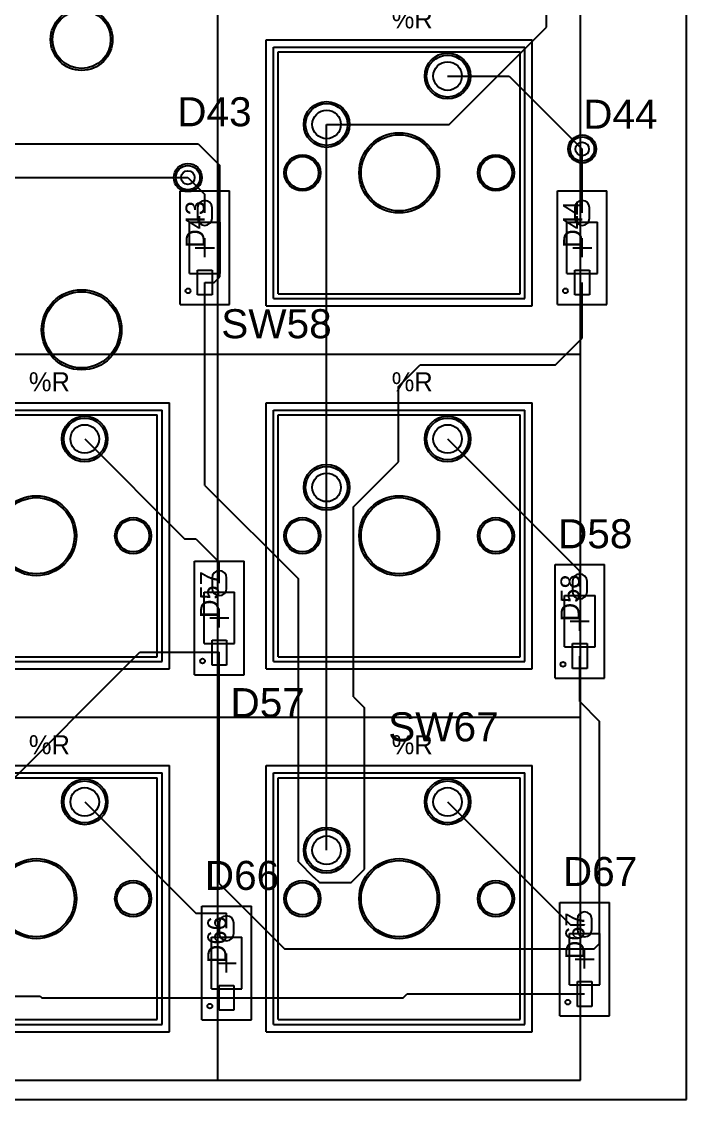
# Model space of a CAD drawing. Header units: millimetres. Extents: x 0 to 306, y 0 to 140.
# Drawn here: x 271.5 to 306.4, y 0 to 56.6 of the extents above; entities that cross this region are included whole.
import ezdxf

# ---------------------------------------------------------------- set-up
doc = ezdxf.new("R2010")
doc.units = ezdxf.units.MM
for name, color, linetype in [('BottomLayer', 5, 'Continuous'), ('BottomSolder', 6, 'Continuous'), ('Mechanical1', 6, 'Continuous'), ('Mechanical16', 56, 'Continuous'), ('Mechanical2', 216, 'Continuous'), ('Mechanical3', 76, 'Continuous'), ('Mechanical4', 56, 'Continuous'), ('Mechanical5', 56, 'Continuous'), ('Mechanical6', 56, 'Continuous'), ('MultiLayer', 9, 'Continuous'), ('PadHoleLayer', 156, 'Continuous'), ('TopLayer', 1, 'Continuous'), ('TopOverlay', 2, 'Continuous'), ('TopPaste', 8, 'Continuous'), ('TopSolder', 216, 'Continuous'), ('ViaHoleLayer', 16, 'Continuous')]:
    doc.layers.add(name, color=color, linetype=linetype)
doc.styles.add('Arial', font='arial.ttf', dxfattribs={"height": 0.2})

# ---------------------------------------------------------------- blocks, each defined once
blk = doc.blocks.new('SW_C______MX_1_00__PCB_4')
at = {"layer": 'BottomLayer'}
for centre, radius in [((0, 0), 1.1), ((-6.35, -2.54), 1.1), ((-2.54, -5.08), 2), ((-7.62, -5.08), 0.85), ((2.54, -5.08), 0.85)]:
    blk.add_circle(centre, radius, dxfattribs=at)
at = {"layer": 'BottomSolder'}
for centre, radius in [((0, 0), 1.202), ((-6.35, -2.54), 1.202), ((-2.54, -5.08), 2.102), ((-7.62, -5.08), 0.952), ((2.54, -5.08), 0.952)]:
    blk.add_circle(centre, radius, dxfattribs=at)
at = {"layer": 'Mechanical2'}
for p, q in [((-12.065, -14.605), (-12.065, 4.445)), ((-12.065, 4.445), (6.985, 4.445)), ((6.985, -14.605), (6.985, 4.445)), ((-12.065, -14.605), (6.985, -14.605))]:
    blk.add_line(p, q, dxfattribs=at)
at = {"layer": 'Mechanical4'}
for p, q in [((-9.14, 1.52), (4.06, 1.52)), ((-9.14, -11.68), (-9.14, 1.52)), ((4.06, -11.68), (4.06, 1.52)), ((-9.14, -11.68), (4.06, -11.68))]:
    blk.add_line(p, q, dxfattribs=at)
at = {"layer": 'Mechanical6'}
for p, q in [((-8.89, -11.43), (-8.89, 1.27)), ((-8.89, 1.27), (3.81, 1.27)), ((3.81, -11.43), (3.81, 1.27)), ((-8.89, -11.43), (3.81, -11.43))]:
    blk.add_line(p, q, dxfattribs=at)
at = {"layer": 'MultiLayer'}
for centre, radius in [((0, 0), 1.1), ((-6.35, -2.54), 1.1), ((-2.54, -5.08), 2), ((-7.62, -5.08), 0.85), ((2.54, -5.08), 0.85)]:
    blk.add_circle(centre, radius, dxfattribs=at)
at = {"layer": 'PadHoleLayer'}
for centre, radius in [((0, 0), 0.75), ((-6.35, -2.54), 0.75), ((-2.54, -5.08), 2), ((-7.62, -5.08), 0.85), ((2.54, -5.08), 0.85)]:
    blk.add_circle(centre, radius, dxfattribs=at)
at = {"layer": 'TopLayer'}
for centre, radius in [((0, 0), 1.1), ((-6.35, -2.54), 1.1), ((-2.54, -5.08), 2), ((-7.62, -5.08), 0.85), ((2.54, -5.08), 0.85)]:
    blk.add_circle(centre, radius, dxfattribs=at)
at = {"layer": 'TopOverlay'}
for p, q in [((-9.525, -12.065), (-9.525, 1.905)), ((-9.525, 1.905), (4.445, 1.905)), ((4.445, -12.065), (4.445, 1.905)), ((-9.525, -12.065), (4.445, -12.065))]:
    blk.add_line(p, q, dxfattribs=at)
at = {"layer": 'TopSolder'}
for centre, radius in [((0, 0), 1.202), ((-6.35, -2.54), 1.202), ((-2.54, -5.08), 2.102), ((-7.62, -5.08), 0.952), ((2.54, -5.08), 0.952)]:
    blk.add_circle(centre, radius, dxfattribs=at)
at = {"layer": 'Mechanical6'}
blk.add_text('%R', height=1, dxfattribs=at).set_placement((-2.933, 2.501))
blk = doc.blocks.new('SW_C______MX_1_00__PCB_5')
at = {"layer": 'BottomLayer'}
for centre, radius in [((0, 0), 1.1), ((-6.35, -2.54), 1.1), ((-2.54, -5.08), 2), ((-7.62, -5.08), 0.85), ((2.54, -5.08), 0.85)]:
    blk.add_circle(centre, radius, dxfattribs=at)
at = {"layer": 'BottomSolder'}
for centre, radius in [((0, 0), 1.202), ((-6.35, -2.54), 1.202), ((-2.54, -5.08), 2.102), ((-7.62, -5.08), 0.952), ((2.54, -5.08), 0.952)]:
    blk.add_circle(centre, radius, dxfattribs=at)
at = {"layer": 'Mechanical2'}
for p, q in [((-12.065, 4.445), (6.985, 4.445)), ((-12.065, -14.605), (-12.065, 4.445)), ((6.985, -14.605), (6.985, 4.445)), ((-12.065, -14.605), (6.985, -14.605))]:
    blk.add_line(p, q, dxfattribs=at)
at = {"layer": 'Mechanical4'}
for p, q in [((-9.14, -11.68), (-9.14, 1.52)), ((-9.14, 1.52), (4.06, 1.52)), ((4.06, -11.68), (4.06, 1.52)), ((-9.14, -11.68), (4.06, -11.68))]:
    blk.add_line(p, q, dxfattribs=at)
at = {"layer": 'Mechanical6'}
for p, q in [((-8.89, 1.27), (3.81, 1.27)), ((-8.89, -11.43), (-8.89, 1.27)), ((3.81, -11.43), (3.81, 1.27)), ((-8.89, -11.43), (3.81, -11.43))]:
    blk.add_line(p, q, dxfattribs=at)
at = {"layer": 'MultiLayer'}
for centre, radius in [((0, 0), 1.1), ((-6.35, -2.54), 1.1), ((-2.54, -5.08), 2), ((-7.62, -5.08), 0.85), ((2.54, -5.08), 0.85)]:
    blk.add_circle(centre, radius, dxfattribs=at)
at = {"layer": 'PadHoleLayer'}
for centre, radius in [((0, 0), 0.75), ((-6.35, -2.54), 0.75), ((-2.54, -5.08), 2), ((-7.62, -5.08), 0.85), ((2.54, -5.08), 0.85)]:
    blk.add_circle(centre, radius, dxfattribs=at)
at = {"layer": 'TopLayer'}
for centre, radius in [((0, 0), 1.1), ((-6.35, -2.54), 1.1), ((-2.54, -5.08), 2), ((-7.62, -5.08), 0.85), ((2.54, -5.08), 0.85)]:
    blk.add_circle(centre, radius, dxfattribs=at)
at = {"layer": 'TopOverlay'}
for p, q in [((-9.525, 1.905), (4.445, 1.905)), ((-9.525, -12.065), (-9.525, 1.905)), ((4.445, -12.065), (4.445, 1.905)), ((-9.525, -12.065), (4.445, -12.065))]:
    blk.add_line(p, q, dxfattribs=at)
at = {"layer": 'TopSolder'}
for centre, radius in [((0, 0), 1.202), ((-6.35, -2.54), 1.202), ((-2.54, -5.08), 2.102), ((-7.62, -5.08), 0.952), ((2.54, -5.08), 0.952)]:
    blk.add_circle(centre, radius, dxfattribs=at)
at = {"layer": 'Mechanical6'}
blk.add_text('%R', height=1, dxfattribs=at).set_placement((-2.933, 2.501))
blk = doc.blocks.new('SW_C______MX_1_00__PCB_13')
at = {"layer": 'BottomLayer'}
for centre, radius in [((0, 0), 1.1), ((-6.35, -2.54), 1.1), ((-2.54, -5.08), 2), ((-7.62, -5.08), 0.85), ((2.54, -5.08), 0.85)]:
    blk.add_circle(centre, radius, dxfattribs=at)
at = {"layer": 'BottomSolder'}
for centre, radius in [((0, 0), 1.202), ((-6.35, -2.54), 1.202), ((-2.54, -5.08), 2.102), ((-7.62, -5.08), 0.952), ((2.54, -5.08), 0.952)]:
    blk.add_circle(centre, radius, dxfattribs=at)
at = {"layer": 'Mechanical2'}
for p, q in [((-12.065, 4.445), (6.985, 4.445)), ((-12.065, -14.605), (-12.065, 4.445)), ((6.985, -14.605), (6.985, 4.445)), ((-12.065, -14.605), (6.985, -14.605))]:
    blk.add_line(p, q, dxfattribs=at)
at = {"layer": 'Mechanical4'}
for p, q in [((-9.14, -11.68), (-9.14, 1.52)), ((-9.14, 1.52), (4.06, 1.52)), ((4.06, -11.68), (4.06, 1.52)), ((-9.14, -11.68), (4.06, -11.68))]:
    blk.add_line(p, q, dxfattribs=at)
at = {"layer": 'Mechanical6'}
for p, q in [((-8.89, 1.27), (3.81, 1.27)), ((-8.89, -11.43), (-8.89, 1.27)), ((3.81, -11.43), (3.81, 1.27)), ((-8.89, -11.43), (3.81, -11.43))]:
    blk.add_line(p, q, dxfattribs=at)
at = {"layer": 'MultiLayer'}
for centre, radius in [((0, 0), 1.1), ((-6.35, -2.54), 1.1), ((-2.54, -5.08), 2), ((-7.62, -5.08), 0.85), ((2.54, -5.08), 0.85)]:
    blk.add_circle(centre, radius, dxfattribs=at)
at = {"layer": 'PadHoleLayer'}
for centre, radius in [((0, 0), 0.75), ((-6.35, -2.54), 0.75), ((-2.54, -5.08), 2), ((-7.62, -5.08), 0.85), ((2.54, -5.08), 0.85)]:
    blk.add_circle(centre, radius, dxfattribs=at)
at = {"layer": 'TopLayer'}
for centre, radius in [((0, 0), 1.1), ((-6.35, -2.54), 1.1), ((-2.54, -5.08), 2), ((-7.62, -5.08), 0.85), ((2.54, -5.08), 0.85)]:
    blk.add_circle(centre, radius, dxfattribs=at)
at = {"layer": 'TopOverlay'}
for p, q in [((-9.525, 1.905), (4.445, 1.905)), ((-9.525, -12.065), (-9.525, 1.905)), ((4.445, -12.065), (4.445, 1.905)), ((-9.525, -12.065), (4.445, -12.065))]:
    blk.add_line(p, q, dxfattribs=at)
at = {"layer": 'TopSolder'}
for centre, radius in [((0, 0), 1.202), ((-6.35, -2.54), 1.202), ((-2.54, -5.08), 2.102), ((-7.62, -5.08), 0.952), ((2.54, -5.08), 0.952)]:
    blk.add_circle(centre, radius, dxfattribs=at)
at = {"layer": 'Mechanical6'}
blk.add_text('%R', height=1, dxfattribs=at).set_placement((-2.933, 2.501))
blk = doc.blocks.new('SW_C______MX_1_00__PCB_14')
at = {"layer": 'BottomLayer'}
for centre, radius in [((0, 0), 1.1), ((-6.35, -2.54), 1.1), ((-2.54, -5.08), 2), ((-7.62, -5.08), 0.85), ((2.54, -5.08), 0.85)]:
    blk.add_circle(centre, radius, dxfattribs=at)
at = {"layer": 'BottomSolder'}
for centre, radius in [((0, 0), 1.202), ((-6.35, -2.54), 1.202), ((-2.54, -5.08), 2.102), ((-7.62, -5.08), 0.952), ((2.54, -5.08), 0.952)]:
    blk.add_circle(centre, radius, dxfattribs=at)
at = {"layer": 'Mechanical2'}
for p, q in [((-12.065, -14.605), (-12.065, 4.445)), ((-12.065, 4.445), (6.985, 4.445)), ((6.985, -14.605), (6.985, 4.445)), ((-12.065, -14.605), (6.985, -14.605))]:
    blk.add_line(p, q, dxfattribs=at)
at = {"layer": 'Mechanical4'}
for p, q in [((-9.14, 1.52), (4.06, 1.52)), ((-9.14, -11.68), (-9.14, 1.52)), ((4.06, -11.68), (4.06, 1.52)), ((-9.14, -11.68), (4.06, -11.68))]:
    blk.add_line(p, q, dxfattribs=at)
at = {"layer": 'Mechanical6'}
for p, q in [((-8.89, -11.43), (-8.89, 1.27)), ((-8.89, 1.27), (3.81, 1.27)), ((3.81, -11.43), (3.81, 1.27)), ((-8.89, -11.43), (3.81, -11.43))]:
    blk.add_line(p, q, dxfattribs=at)
at = {"layer": 'MultiLayer'}
for centre, radius in [((0, 0), 1.1), ((-6.35, -2.54), 1.1), ((-2.54, -5.08), 2), ((-7.62, -5.08), 0.85), ((2.54, -5.08), 0.85)]:
    blk.add_circle(centre, radius, dxfattribs=at)
at = {"layer": 'PadHoleLayer'}
for centre, radius in [((0, 0), 0.75), ((-6.35, -2.54), 0.75), ((-2.54, -5.08), 2), ((-7.62, -5.08), 0.85), ((2.54, -5.08), 0.85)]:
    blk.add_circle(centre, radius, dxfattribs=at)
at = {"layer": 'TopLayer'}
for centre, radius in [((0, 0), 1.1), ((-6.35, -2.54), 1.1), ((-2.54, -5.08), 2), ((-7.62, -5.08), 0.85), ((2.54, -5.08), 0.85)]:
    blk.add_circle(centre, radius, dxfattribs=at)
at = {"layer": 'TopOverlay'}
for p, q in [((-9.525, -12.065), (-9.525, 1.905)), ((-9.525, 1.905), (4.445, 1.905)), ((4.445, -12.065), (4.445, 1.905)), ((-9.525, -12.065), (4.445, -12.065))]:
    blk.add_line(p, q, dxfattribs=at)
at = {"layer": 'TopSolder'}
for centre, radius in [((0, 0), 1.202), ((-6.35, -2.54), 1.202), ((-2.54, -5.08), 2.102), ((-7.62, -5.08), 0.952), ((2.54, -5.08), 0.952)]:
    blk.add_circle(centre, radius, dxfattribs=at)
at = {"layer": 'Mechanical6'}
blk.add_text('%R', height=1, dxfattribs=at).set_placement((-2.933, 2.501))
blk = doc.blocks.new('SW_C______MX_1_00__PCB_27')
at = {"layer": 'BottomLayer'}
for centre, radius in [((0, 0), 1.1), ((-6.35, -2.54), 1.1), ((-2.54, -5.08), 2), ((-7.62, -5.08), 0.85), ((2.54, -5.08), 0.85)]:
    blk.add_circle(centre, radius, dxfattribs=at)
at = {"layer": 'BottomSolder'}
for centre, radius in [((0, 0), 1.202), ((-6.35, -2.54), 1.202), ((-2.54, -5.08), 2.102), ((-7.62, -5.08), 0.952), ((2.54, -5.08), 0.952)]:
    blk.add_circle(centre, radius, dxfattribs=at)
at = {"layer": 'Mechanical2'}
for p, q in [((-12.065, 4.445), (6.985, 4.445)), ((-12.065, -14.605), (-12.065, 4.445)), ((6.985, -14.605), (6.985, 4.445)), ((-12.065, -14.605), (6.985, -14.605))]:
    blk.add_line(p, q, dxfattribs=at)
at = {"layer": 'Mechanical4'}
for p, q in [((-9.14, -11.68), (-9.14, 1.52)), ((-9.14, 1.52), (4.06, 1.52)), ((4.06, -11.68), (4.06, 1.52)), ((-9.14, -11.68), (4.06, -11.68))]:
    blk.add_line(p, q, dxfattribs=at)
at = {"layer": 'Mechanical6'}
for p, q in [((-8.89, 1.27), (3.81, 1.27)), ((-8.89, -11.43), (-8.89, 1.27)), ((3.81, -11.43), (3.81, 1.27)), ((-8.89, -11.43), (3.81, -11.43))]:
    blk.add_line(p, q, dxfattribs=at)
at = {"layer": 'MultiLayer'}
for centre, radius in [((0, 0), 1.1), ((-6.35, -2.54), 1.1), ((-2.54, -5.08), 2), ((-7.62, -5.08), 0.85), ((2.54, -5.08), 0.85)]:
    blk.add_circle(centre, radius, dxfattribs=at)
at = {"layer": 'PadHoleLayer'}
for centre, radius in [((0, 0), 0.75), ((-6.35, -2.54), 0.75), ((-2.54, -5.08), 2), ((-7.62, -5.08), 0.85), ((2.54, -5.08), 0.85)]:
    blk.add_circle(centre, radius, dxfattribs=at)
at = {"layer": 'TopLayer'}
for centre, radius in [((0, 0), 1.1), ((-6.35, -2.54), 1.1), ((-2.54, -5.08), 2), ((-7.62, -5.08), 0.85), ((2.54, -5.08), 0.85)]:
    blk.add_circle(centre, radius, dxfattribs=at)
at = {"layer": 'TopOverlay'}
for p, q in [((-9.525, 1.905), (4.445, 1.905)), ((-9.525, -12.065), (-9.525, 1.905)), ((4.445, -12.065), (4.445, 1.905)), ((-9.525, -12.065), (4.445, -12.065))]:
    blk.add_line(p, q, dxfattribs=at)
at = {"layer": 'TopSolder'}
for centre, radius in [((0, 0), 1.202), ((-6.35, -2.54), 1.202), ((-2.54, -5.08), 2.102), ((-7.62, -5.08), 0.952), ((2.54, -5.08), 0.952)]:
    blk.add_circle(centre, radius, dxfattribs=at)
at = {"layer": 'Mechanical6'}
blk.add_text('%R', height=1, dxfattribs=at).set_placement((-2.933, 2.501))
blk = doc.blocks.new('SW_C______MX_2_00__PCB_28')
at = {"layer": 'BottomLayer'}
for centre, radius in [((-14.44, 1.92), 1.525), ((9.36, 1.92), 1.525), ((0, 0), 1.1), ((-6.35, -2.54), 1.1), ((-2.54, -5.08), 2), ((-7.62, -5.08), 0.85), ((2.54, -5.08), 0.85), ((-14.44, -13.32), 2), ((9.36, -13.32), 2)]:
    blk.add_circle(centre, radius, dxfattribs=at)
at = {"layer": 'BottomSolder'}
for centre, radius in [((-14.44, 1.92), 1.627), ((9.36, 1.92), 1.627), ((0, 0), 1.202), ((-6.35, -2.54), 1.202), ((-2.54, -5.08), 2.102), ((-7.62, -5.08), 0.952), ((2.54, -5.08), 0.952), ((-14.44, -13.32), 2.102), ((9.36, -13.32), 2.102)]:
    blk.add_circle(centre, radius, dxfattribs=at)
at = {"layer": 'Mechanical2'}
for p, q in [((-21.59, -14.605), (-21.59, 4.445)), ((-21.59, 4.445), (16.51, 4.445)), ((16.51, -14.605), (16.51, 4.445)), ((-21.59, -14.605), (16.51, -14.605))]:
    blk.add_line(p, q, dxfattribs=at)
at = {"layer": 'Mechanical4'}
for p, q in [((-9.14, 1.52), (4.06, 1.52)), ((-9.14, -11.68), (-9.14, 1.52)), ((4.06, -11.68), (4.06, 1.52)), ((-9.14, -11.68), (4.06, -11.68))]:
    blk.add_line(p, q, dxfattribs=at)
at = {"layer": 'Mechanical6'}
for p, q in [((-8.89, -11.43), (-8.89, 1.27)), ((-8.89, 1.27), (3.81, 1.27)), ((3.81, -11.43), (3.81, 1.27)), ((-8.89, -11.43), (3.81, -11.43))]:
    blk.add_line(p, q, dxfattribs=at)
at = {"layer": 'MultiLayer'}
for centre, radius in [((-14.44, 1.92), 1.525), ((9.36, 1.92), 1.525), ((0, 0), 1.1), ((-6.35, -2.54), 1.1), ((-2.54, -5.08), 2), ((-7.62, -5.08), 0.85), ((2.54, -5.08), 0.85), ((-14.44, -13.32), 2), ((9.36, -13.32), 2)]:
    blk.add_circle(centre, radius, dxfattribs=at)
at = {"layer": 'PadHoleLayer'}
for centre, radius in [((-14.44, 1.92), 1.525), ((9.36, 1.92), 1.525), ((0, 0), 0.75), ((-6.35, -2.54), 0.75), ((-2.54, -5.08), 2), ((-7.62, -5.08), 0.85), ((2.54, -5.08), 0.85), ((-14.44, -13.32), 2), ((9.36, -13.32), 2)]:
    blk.add_circle(centre, radius, dxfattribs=at)
at = {"layer": 'TopLayer'}
for centre, radius in [((-14.44, 1.92), 1.525), ((9.36, 1.92), 1.525), ((0, 0), 1.1), ((-6.35, -2.54), 1.1), ((-2.54, -5.08), 2), ((-7.62, -5.08), 0.85), ((2.54, -5.08), 0.85), ((-14.44, -13.32), 2), ((9.36, -13.32), 2)]:
    blk.add_circle(centre, radius, dxfattribs=at)
at = {"layer": 'TopOverlay'}
for p, q in [((-9.525, -12.065), (-9.525, 1.905)), ((-9.525, 1.905), (4.445, 1.905)), ((4.445, -12.065), (4.445, 1.905)), ((-9.525, -12.065), (4.445, -12.065))]:
    blk.add_line(p, q, dxfattribs=at)
at = {"layer": 'TopSolder'}
for centre, radius in [((-14.44, 1.92), 1.627), ((9.36, 1.92), 1.627), ((0, 0), 1.202), ((-6.35, -2.54), 1.202), ((-2.54, -5.08), 2.102), ((-7.62, -5.08), 0.952), ((2.54, -5.08), 0.952), ((-14.44, -13.32), 2.102), ((9.36, -13.32), 2.102)]:
    blk.add_circle(centre, radius, dxfattribs=at)
at = {"layer": 'Mechanical6'}
blk.add_text('%R', height=1, dxfattribs=at).set_placement((-2.933, 2.501))
blk = doc.blocks.new('FP_SOD_123_IPC_A_81')
at = {"layer": 'Mechanical16'}
for p, q in [((0, 0.5), (0, -0.5)), ((-0.5, 0), (0.5, 0))]:
    blk.add_line(p, q, dxfattribs=at)
at = {"layer": 'Mechanical2'}
for p, q in [((-1.35, 0.8), (1.35, 0.8)), ((-1.35, 0.8), (-1.35, -0.8)), ((1.35, 0.8), (1.35, -0.8)), ((-1.35, -0.8), (1.35, -0.8))]:
    blk.add_line(p, q, dxfattribs=at)
at = {"layer": 'Mechanical3'}
for p, q in [((-2.979, 1.3), (2.979, 1.3)), ((-2.979, 1.3), (-2.979, -1.3)), ((2.979, 1.3), (2.979, -1.3)), ((-2.979, -1.3), (2.979, -1.3))]:
    blk.add_line(p, q, dxfattribs=at)
at = {"layer": 'Mechanical5'}
for p, q in [((-2.979, 1.3), (2.979, 1.3)), ((-2.979, 1.3), (-2.979, -1.3)), ((2.979, 1.3), (2.979, -1.3)), ((-2.979, -1.3), (2.979, -1.3))]:
    blk.add_line(p, q, dxfattribs=at)
at = {"layer": 'TopLayer'}
for p, q in [((-2.479, 0.381), (-1.171, 0.381)), ((-2.479, -0.381), (-2.479, 0.381)), ((-1.171, 0.381), (-1.171, -0.381)), ((2.098, 0.381), (1.552, 0.381)), ((-1.171, -0.381), (-2.479, -0.381)), ((1.552, -0.381), (2.098, -0.381))]:
    blk.add_line(p, q, dxfattribs=at)
for centre, start, end in [((1.552, 0), 90, 270), ((2.098, 0), 270, 90)]:
    blk.add_arc(centre, 0.381, start, end, dxfattribs=at)
at = {"layer": 'TopOverlay'}
for p, q in [((-1.35, 0.8), (-1.35, 0.72)), ((-1.35, 0.8), (1.35, 0.8)), ((1.35, 0.8), (1.35, 0.72)), ((-1.35, -0.72), (-1.35, -0.8)), ((-1.35, -0.8), (1.35, -0.8)), ((1.35, -0.72), (1.35, -0.8))]:
    blk.add_line(p, q, dxfattribs=at)
blk.add_circle((-2.261, 0.881), 0.125, dxfattribs=at)
at = {"layer": 'TopPaste'}
for p, q in [((-2.479, 0.381), (-1.171, 0.381)), ((-2.479, -0.381), (-2.479, 0.381)), ((-1.171, 0.381), (-1.171, -0.381)), ((2.098, 0.381), (1.552, 0.381)), ((-1.171, -0.381), (-2.479, -0.381)), ((1.552, -0.381), (2.098, -0.381))]:
    blk.add_line(p, q, dxfattribs=at)
for centre, start, end in [((1.552, 0), 90, 270), ((2.098, 0), 270, 90)]:
    blk.add_arc(centre, 0.381, start, end, dxfattribs=at)
at = {"layer": 'TopSolder'}
for p, q in [((-2.479, 0.381), (-1.171, 0.381)), ((-2.479, -0.381), (-2.479, 0.381)), ((-1.171, 0.381), (-1.171, -0.381)), ((2.098, 0.381), (1.552, 0.381)), ((-1.171, -0.381), (-2.479, -0.381)), ((1.552, -0.381), (2.098, -0.381))]:
    blk.add_line(p, q, dxfattribs=at)
for centre, start, end in [((1.552, 0), 90, 270), ((2.098, 0), 270, 90)]:
    blk.add_arc(centre, 0.381, start, end, dxfattribs=at)
at = {"layer": 'Mechanical5'}
blk.add_text('D67', height=1, dxfattribs=at).set_placement((0, 0.011))
blk = doc.blocks.new('FP_SOD_123_IPC_A_82')
at = {"layer": 'Mechanical16'}
for p, q in [((0, 0.5), (0, -0.5)), ((-0.5, 0), (0.5, 0))]:
    blk.add_line(p, q, dxfattribs=at)
at = {"layer": 'Mechanical2'}
for p, q in [((-1.35, 0.8), (1.35, 0.8)), ((-1.35, 0.8), (-1.35, -0.8)), ((1.35, 0.8), (1.35, -0.8)), ((-1.35, -0.8), (1.35, -0.8))]:
    blk.add_line(p, q, dxfattribs=at)
at = {"layer": 'Mechanical3'}
for p, q in [((-2.979, 1.3), (2.979, 1.3)), ((-2.979, 1.3), (-2.979, -1.3)), ((2.979, 1.3), (2.979, -1.3)), ((-2.979, -1.3), (2.979, -1.3))]:
    blk.add_line(p, q, dxfattribs=at)
at = {"layer": 'Mechanical5'}
for p, q in [((-2.979, 1.3), (2.979, 1.3)), ((-2.979, 1.3), (-2.979, -1.3)), ((2.979, 1.3), (2.979, -1.3)), ((-2.979, -1.3), (2.979, -1.3))]:
    blk.add_line(p, q, dxfattribs=at)
at = {"layer": 'TopLayer'}
for p, q in [((-2.479, 0.381), (-1.171, 0.381)), ((-2.479, -0.381), (-2.479, 0.381)), ((-1.171, 0.381), (-1.171, -0.381)), ((2.098, 0.381), (1.552, 0.381)), ((-1.171, -0.381), (-2.479, -0.381)), ((1.552, -0.381), (2.098, -0.381))]:
    blk.add_line(p, q, dxfattribs=at)
for centre, start, end in [((1.552, 0), 90, 270), ((2.098, 0), 270, 90)]:
    blk.add_arc(centre, 0.381, start, end, dxfattribs=at)
at = {"layer": 'TopOverlay'}
for p, q in [((-1.35, 0.8), (-1.35, 0.72)), ((-1.35, 0.8), (1.35, 0.8)), ((1.35, 0.8), (1.35, 0.72)), ((-1.35, -0.72), (-1.35, -0.8)), ((-1.35, -0.8), (1.35, -0.8)), ((1.35, -0.72), (1.35, -0.8))]:
    blk.add_line(p, q, dxfattribs=at)
blk.add_circle((-2.261, 0.881), 0.125, dxfattribs=at)
at = {"layer": 'TopPaste'}
for p, q in [((-2.479, 0.381), (-1.171, 0.381)), ((-2.479, -0.381), (-2.479, 0.381)), ((-1.171, 0.381), (-1.171, -0.381)), ((2.098, 0.381), (1.552, 0.381)), ((-1.171, -0.381), (-2.479, -0.381)), ((1.552, -0.381), (2.098, -0.381))]:
    blk.add_line(p, q, dxfattribs=at)
for centre, start, end in [((1.552, 0), 90, 270), ((2.098, 0), 270, 90)]:
    blk.add_arc(centre, 0.381, start, end, dxfattribs=at)
at = {"layer": 'TopSolder'}
for p, q in [((-2.479, 0.381), (-1.171, 0.381)), ((-2.479, -0.381), (-2.479, 0.381)), ((-1.171, 0.381), (-1.171, -0.381)), ((2.098, 0.381), (1.552, 0.381)), ((-1.171, -0.381), (-2.479, -0.381)), ((1.552, -0.381), (2.098, -0.381))]:
    blk.add_line(p, q, dxfattribs=at)
for centre, start, end in [((1.552, 0), 90, 270), ((2.098, 0), 270, 90)]:
    blk.add_arc(centre, 0.381, start, end, dxfattribs=at)
at = {"layer": 'Mechanical5'}
blk.add_text('D66', height=1, dxfattribs=at).set_placement((0, 0.011))
blk = doc.blocks.new('FP_SOD_123_IPC_A_90')
at = {"layer": 'Mechanical16'}
for p, q in [((0, 0.5), (0, -0.5)), ((-0.5, 0), (0.5, 0))]:
    blk.add_line(p, q, dxfattribs=at)
at = {"layer": 'Mechanical2'}
for p, q in [((-1.35, 0.8), (1.35, 0.8)), ((-1.35, 0.8), (-1.35, -0.8)), ((1.35, 0.8), (1.35, -0.8)), ((-1.35, -0.8), (1.35, -0.8))]:
    blk.add_line(p, q, dxfattribs=at)
at = {"layer": 'Mechanical3'}
for p, q in [((-2.979, 1.3), (2.979, 1.3)), ((-2.979, 1.3), (-2.979, -1.3)), ((2.979, 1.3), (2.979, -1.3)), ((-2.979, -1.3), (2.979, -1.3))]:
    blk.add_line(p, q, dxfattribs=at)
at = {"layer": 'Mechanical5'}
for p, q in [((-2.979, 1.3), (2.979, 1.3)), ((-2.979, 1.3), (-2.979, -1.3)), ((2.979, 1.3), (2.979, -1.3)), ((-2.979, -1.3), (2.979, -1.3))]:
    blk.add_line(p, q, dxfattribs=at)
at = {"layer": 'TopLayer'}
for p, q in [((-2.479, 0.381), (-1.171, 0.381)), ((-2.479, -0.381), (-2.479, 0.381)), ((-1.171, 0.381), (-1.171, -0.381)), ((2.098, 0.381), (1.552, 0.381)), ((-1.171, -0.381), (-2.479, -0.381)), ((1.552, -0.381), (2.098, -0.381))]:
    blk.add_line(p, q, dxfattribs=at)
for centre, start, end in [((1.552, 0), 90, 270), ((2.098, 0), 270, 90)]:
    blk.add_arc(centre, 0.381, start, end, dxfattribs=at)
at = {"layer": 'TopOverlay'}
for p, q in [((-1.35, 0.8), (-1.35, 0.72)), ((-1.35, 0.8), (1.35, 0.8)), ((1.35, 0.8), (1.35, 0.72)), ((-1.35, -0.72), (-1.35, -0.8)), ((-1.35, -0.8), (1.35, -0.8)), ((1.35, -0.72), (1.35, -0.8))]:
    blk.add_line(p, q, dxfattribs=at)
blk.add_circle((-2.261, 0.881), 0.125, dxfattribs=at)
at = {"layer": 'TopPaste'}
for p, q in [((-2.479, 0.381), (-1.171, 0.381)), ((-2.479, -0.381), (-2.479, 0.381)), ((-1.171, 0.381), (-1.171, -0.381)), ((2.098, 0.381), (1.552, 0.381)), ((-1.171, -0.381), (-2.479, -0.381)), ((1.552, -0.381), (2.098, -0.381))]:
    blk.add_line(p, q, dxfattribs=at)
for centre, start, end in [((1.552, 0), 90, 270), ((2.098, 0), 270, 90)]:
    blk.add_arc(centre, 0.381, start, end, dxfattribs=at)
at = {"layer": 'TopSolder'}
for p, q in [((-2.479, 0.381), (-1.171, 0.381)), ((-2.479, -0.381), (-2.479, 0.381)), ((-1.171, 0.381), (-1.171, -0.381)), ((2.098, 0.381), (1.552, 0.381)), ((-1.171, -0.381), (-2.479, -0.381)), ((1.552, -0.381), (2.098, -0.381))]:
    blk.add_line(p, q, dxfattribs=at)
for centre, start, end in [((1.552, 0), 90, 270), ((2.098, 0), 270, 90)]:
    blk.add_arc(centre, 0.381, start, end, dxfattribs=at)
at = {"layer": 'Mechanical5'}
blk.add_text('D58', height=1, dxfattribs=at).set_placement((0, 0.011))
blk = doc.blocks.new('FP_SOD_123_IPC_A_91')
at = {"layer": 'Mechanical16'}
for p, q in [((0, 0.5), (0, -0.5)), ((-0.5, 0), (0.5, 0))]:
    blk.add_line(p, q, dxfattribs=at)
at = {"layer": 'Mechanical2'}
for p, q in [((-1.35, 0.8), (-1.35, -0.8)), ((-1.35, 0.8), (1.35, 0.8)), ((1.35, 0.8), (1.35, -0.8)), ((-1.35, -0.8), (1.35, -0.8))]:
    blk.add_line(p, q, dxfattribs=at)
at = {"layer": 'Mechanical3'}
for p, q in [((-2.979, 1.3), (-2.979, -1.3)), ((-2.979, 1.3), (2.979, 1.3)), ((2.979, 1.3), (2.979, -1.3)), ((-2.979, -1.3), (2.979, -1.3))]:
    blk.add_line(p, q, dxfattribs=at)
at = {"layer": 'Mechanical5'}
for p, q in [((-2.979, 1.3), (-2.979, -1.3)), ((-2.979, 1.3), (2.979, 1.3)), ((2.979, 1.3), (2.979, -1.3)), ((-2.979, -1.3), (2.979, -1.3))]:
    blk.add_line(p, q, dxfattribs=at)
at = {"layer": 'TopLayer'}
for p, q in [((-2.479, 0.381), (-1.171, 0.381)), ((-2.479, -0.381), (-2.479, 0.381)), ((-1.171, 0.381), (-1.171, -0.381)), ((2.098, 0.381), (1.552, 0.381)), ((-1.171, -0.381), (-2.479, -0.381)), ((1.552, -0.381), (2.098, -0.381))]:
    blk.add_line(p, q, dxfattribs=at)
for centre, start, end in [((1.552, 0), 90, 270), ((2.098, 0), 270, 90)]:
    blk.add_arc(centre, 0.381, start, end, dxfattribs=at)
at = {"layer": 'TopOverlay'}
for p, q in [((-1.35, 0.8), (1.35, 0.8)), ((-1.35, 0.8), (-1.35, 0.72)), ((1.35, 0.8), (1.35, 0.72)), ((-1.35, -0.72), (-1.35, -0.8)), ((-1.35, -0.8), (1.35, -0.8)), ((1.35, -0.72), (1.35, -0.8))]:
    blk.add_line(p, q, dxfattribs=at)
blk.add_circle((-2.261, 0.881), 0.125, dxfattribs=at)
at = {"layer": 'TopPaste'}
for p, q in [((-2.479, 0.381), (-1.171, 0.381)), ((-2.479, -0.381), (-2.479, 0.381)), ((-1.171, 0.381), (-1.171, -0.381)), ((2.098, 0.381), (1.552, 0.381)), ((-1.171, -0.381), (-2.479, -0.381)), ((1.552, -0.381), (2.098, -0.381))]:
    blk.add_line(p, q, dxfattribs=at)
for centre, start, end in [((1.552, 0), 90, 270), ((2.098, 0), 270, 90)]:
    blk.add_arc(centre, 0.381, start, end, dxfattribs=at)
at = {"layer": 'TopSolder'}
for p, q in [((-2.479, 0.381), (-1.171, 0.381)), ((-2.479, -0.381), (-2.479, 0.381)), ((-1.171, 0.381), (-1.171, -0.381)), ((2.098, 0.381), (1.552, 0.381)), ((-1.171, -0.381), (-2.479, -0.381)), ((1.552, -0.381), (2.098, -0.381))]:
    blk.add_line(p, q, dxfattribs=at)
for centre, start, end in [((1.552, 0), 90, 270), ((2.098, 0), 270, 90)]:
    blk.add_arc(centre, 0.381, start, end, dxfattribs=at)
at = {"layer": 'Mechanical5'}
blk.add_text('D57', height=1, dxfattribs=at).set_placement((0, 0.011))
blk = doc.blocks.new('FP_SOD_123_IPC_A_104')
at = {"layer": 'Mechanical16'}
for p, q in [((0, 0.5), (0, -0.5)), ((-0.5, 0), (0.5, 0))]:
    blk.add_line(p, q, dxfattribs=at)
at = {"layer": 'Mechanical2'}
for p, q in [((-1.35, 0.8), (-1.35, -0.8)), ((-1.35, 0.8), (1.35, 0.8)), ((1.35, 0.8), (1.35, -0.8)), ((-1.35, -0.8), (1.35, -0.8))]:
    blk.add_line(p, q, dxfattribs=at)
at = {"layer": 'Mechanical3'}
for p, q in [((-2.979, 1.3), (-2.979, -1.3)), ((-2.979, 1.3), (2.979, 1.3)), ((2.979, 1.3), (2.979, -1.3)), ((-2.979, -1.3), (2.979, -1.3))]:
    blk.add_line(p, q, dxfattribs=at)
at = {"layer": 'Mechanical5'}
for p, q in [((-2.979, 1.3), (-2.979, -1.3)), ((-2.979, 1.3), (2.979, 1.3)), ((2.979, 1.3), (2.979, -1.3)), ((-2.979, -1.3), (2.979, -1.3))]:
    blk.add_line(p, q, dxfattribs=at)
at = {"layer": 'TopLayer'}
for p, q in [((-2.479, 0.381), (-1.171, 0.381)), ((-2.479, -0.381), (-2.479, 0.381)), ((-1.171, 0.381), (-1.171, -0.381)), ((2.098, 0.381), (1.552, 0.381)), ((-1.171, -0.381), (-2.479, -0.381)), ((1.552, -0.381), (2.098, -0.381))]:
    blk.add_line(p, q, dxfattribs=at)
for centre, start, end in [((1.552, 0), 90, 270), ((2.098, 0), 270, 90)]:
    blk.add_arc(centre, 0.381, start, end, dxfattribs=at)
at = {"layer": 'TopOverlay'}
for p, q in [((-1.35, 0.8), (1.35, 0.8)), ((-1.35, 0.8), (-1.35, 0.72)), ((1.35, 0.8), (1.35, 0.72)), ((-1.35, -0.72), (-1.35, -0.8)), ((-1.35, -0.8), (1.35, -0.8)), ((1.35, -0.72), (1.35, -0.8))]:
    blk.add_line(p, q, dxfattribs=at)
blk.add_circle((-2.261, 0.881), 0.125, dxfattribs=at)
at = {"layer": 'TopPaste'}
for p, q in [((-2.479, 0.381), (-1.171, 0.381)), ((-2.479, -0.381), (-2.479, 0.381)), ((-1.171, 0.381), (-1.171, -0.381)), ((2.098, 0.381), (1.552, 0.381)), ((-1.171, -0.381), (-2.479, -0.381)), ((1.552, -0.381), (2.098, -0.381))]:
    blk.add_line(p, q, dxfattribs=at)
for centre, start, end in [((1.552, 0), 90, 270), ((2.098, 0), 270, 90)]:
    blk.add_arc(centre, 0.381, start, end, dxfattribs=at)
at = {"layer": 'TopSolder'}
for p, q in [((-2.479, 0.381), (-1.171, 0.381)), ((-2.479, -0.381), (-2.479, 0.381)), ((-1.171, 0.381), (-1.171, -0.381)), ((2.098, 0.381), (1.552, 0.381)), ((-1.171, -0.381), (-2.479, -0.381)), ((1.552, -0.381), (2.098, -0.381))]:
    blk.add_line(p, q, dxfattribs=at)
for centre, start, end in [((1.552, 0), 90, 270), ((2.098, 0), 270, 90)]:
    blk.add_arc(centre, 0.381, start, end, dxfattribs=at)
at = {"layer": 'Mechanical5'}
blk.add_text('D44', height=1, dxfattribs=at).set_placement((0, 0))
blk = doc.blocks.new('FP_SOD_123_IPC_A_105')
at = {"layer": 'Mechanical16'}
for p, q in [((0, 0.5), (0, -0.5)), ((-0.5, 0), (0.5, 0))]:
    blk.add_line(p, q, dxfattribs=at)
at = {"layer": 'Mechanical2'}
for p, q in [((-1.35, 0.8), (-1.35, -0.8)), ((-1.35, 0.8), (1.35, 0.8)), ((1.35, 0.8), (1.35, -0.8)), ((-1.35, -0.8), (1.35, -0.8))]:
    blk.add_line(p, q, dxfattribs=at)
at = {"layer": 'Mechanical3'}
for p, q in [((-2.979, 1.3), (-2.979, -1.3)), ((-2.979, 1.3), (2.979, 1.3)), ((2.979, 1.3), (2.979, -1.3)), ((-2.979, -1.3), (2.979, -1.3))]:
    blk.add_line(p, q, dxfattribs=at)
at = {"layer": 'Mechanical5'}
for p, q in [((-2.979, 1.3), (-2.979, -1.3)), ((-2.979, 1.3), (2.979, 1.3)), ((2.979, 1.3), (2.979, -1.3)), ((-2.979, -1.3), (2.979, -1.3))]:
    blk.add_line(p, q, dxfattribs=at)
at = {"layer": 'TopLayer'}
for p, q in [((-2.479, 0.381), (-1.171, 0.381)), ((-2.479, -0.381), (-2.479, 0.381)), ((-1.171, 0.381), (-1.171, -0.381)), ((2.098, 0.381), (1.552, 0.381)), ((-1.171, -0.381), (-2.479, -0.381)), ((1.552, -0.381), (2.098, -0.381))]:
    blk.add_line(p, q, dxfattribs=at)
for centre, start, end in [((1.552, 0), 90, 270), ((2.098, 0), 270, 90)]:
    blk.add_arc(centre, 0.381, start, end, dxfattribs=at)
at = {"layer": 'TopOverlay'}
for p, q in [((-1.35, 0.8), (1.35, 0.8)), ((-1.35, 0.8), (-1.35, 0.72)), ((1.35, 0.8), (1.35, 0.72)), ((-1.35, -0.72), (-1.35, -0.8)), ((-1.35, -0.8), (1.35, -0.8)), ((1.35, -0.72), (1.35, -0.8))]:
    blk.add_line(p, q, dxfattribs=at)
blk.add_circle((-2.261, 0.881), 0.125, dxfattribs=at)
at = {"layer": 'TopPaste'}
for p, q in [((-2.479, 0.381), (-1.171, 0.381)), ((-2.479, -0.381), (-2.479, 0.381)), ((-1.171, 0.381), (-1.171, -0.381)), ((2.098, 0.381), (1.552, 0.381)), ((-1.171, -0.381), (-2.479, -0.381)), ((1.552, -0.381), (2.098, -0.381))]:
    blk.add_line(p, q, dxfattribs=at)
for centre, start, end in [((1.552, 0), 90, 270), ((2.098, 0), 270, 90)]:
    blk.add_arc(centre, 0.381, start, end, dxfattribs=at)
at = {"layer": 'TopSolder'}
for p, q in [((-2.479, 0.381), (-1.171, 0.381)), ((-2.479, -0.381), (-2.479, 0.381)), ((-1.171, 0.381), (-1.171, -0.381)), ((2.098, 0.381), (1.552, 0.381)), ((-1.171, -0.381), (-2.479, -0.381)), ((1.552, -0.381), (2.098, -0.381))]:
    blk.add_line(p, q, dxfattribs=at)
for centre, start, end in [((1.552, 0), 90, 270), ((2.098, 0), 270, 90)]:
    blk.add_arc(centre, 0.381, start, end, dxfattribs=at)
at = {"layer": 'Mechanical5'}
blk.add_text('D43', height=1, dxfattribs=at).set_placement((0, 0.011))

msp = doc.modelspace()

# ---------------------------------------------------------------- linework, layer by layer
at = {"layer": 'BottomLayer'}
for p, q in [((293.828, 53.716), (297.066, 53.716)), ((297.066, 53.716), (300.896, 49.886)), ((270.584, 48.387), (280.195, 48.387))]:
    msp.add_line(p, q, dxfattribs=at)
for centre in [(300.896, 49.886), (280.195, 48.387)]:
    msp.add_circle(centre, 0.635, dxfattribs=at)
at = {"layer": 'BottomSolder'}
for centre in [(300.896, 49.886), (280.195, 48.387)]:
    msp.add_circle(centre, 0.737, dxfattribs=at)
at = {"layer": 'Mechanical1'}
for p, q in [((306.368, 0), (306.368, 97.052)), ((0, 0), (306.368, 0))]:
    msp.add_line(p, q, dxfattribs=at)
at = {"layer": 'TopLayer'}
for p, q in [((299.017, 56.286), (299.017, 60.706)), ((293.906, 51.176), (299.017, 56.286)), ((287.478, 32.127), (287.478, 51.176)), ((287.478, 51.176), (293.906, 51.176)), ((266.479, 50.165), (280.729, 50.165)), ((280.729, 50.165), (281.872, 49.022)), ((300.896, 46.529), (300.896, 49.886)), ((281.872, 43.18), (281.872, 49.022)), ((280.195, 48.387), (281.084, 47.498)), ((281.084, 46.529), (281.084, 47.498)), ((281.571, 42.879), (281.872, 43.18)), ((281.084, 32.233), (281.084, 42.879)), ((281.084, 42.879), (281.571, 42.879)), ((300.896, 39.954), (300.896, 42.879)), ((299.499, 38.557), (300.896, 39.954)), ((291.244, 37.414), (292.387, 38.557)), ((292.387, 38.557), (299.499, 38.557)), ((291.244, 33.469), (291.244, 37.414)), ((274.779, 34.667), (280.018, 29.429)), ((293.828, 34.667), (300.769, 27.726)), ((288.882, 31.107), (291.244, 33.469)), ((281.084, 32.233), (285.997, 27.32)), ((287.478, 13.078), (287.478, 32.127)), ((288.882, 21.133), (288.882, 31.107)), ((280.018, 29.429), (280.612, 29.429)), ((280.612, 29.429), (281.846, 28.194)), ((281.846, 27.098), (281.846, 28.194)), ((300.769, 26.924), (300.769, 27.726)), ((285.997, 12.465), (285.997, 27.32)), ((269.96, 15.749), (277.681, 23.47)), ((277.681, 23.47), (281.846, 23.47)), ((281.846, 23.448), (281.846, 23.47)), ((281.846, 11.328), (281.846, 23.448)), ((300.769, 20.879), (300.769, 23.274)), ((288.882, 21.133), (289.466, 20.549)), ((289.466, 12.084), (289.466, 20.549)), ((300.769, 20.879), (301.811, 19.837)), ((301.811, 8.179), (301.811, 19.837)), ((274.779, 15.618), (280.619, 9.779)), ((293.828, 15.618), (300.277, 9.169)), ((285.997, 12.465), (286.787, 11.675)), ((288.761, 11.379), (289.466, 12.084)), ((281.846, 11.328), (285.275, 7.899)), ((286.787, 11.675), (286.812, 11.675)), ((286.812, 11.675), (287.108, 11.379)), ((287.108, 11.379), (288.761, 11.379)), ((280.619, 9.779), (282.227, 9.779)), ((282.227, 8.984), (282.227, 9.779)), ((300.277, 9.169), (301.023, 9.169)), ((301.023, 9.169), (301.023, 9.191)), ((301.531, 7.899), (301.811, 8.179)), ((285.275, 7.899), (301.531, 7.899)), ((262.796, 5.414), (272.448, 5.414)), ((272.448, 5.414), (272.528, 5.334)), ((272.528, 5.334), (282.227, 5.334)), ((282.227, 5.334), (291.498, 5.334)), ((291.498, 5.334), (291.705, 5.541)), ((291.705, 5.541), (301.023, 5.541))]:
    msp.add_line(p, q, dxfattribs=at)
for centre in [(300.896, 49.886), (280.195, 48.387)]:
    msp.add_circle(centre, 0.635, dxfattribs=at)
at = {"layer": 'TopSolder'}
for centre in [(300.896, 49.886), (280.195, 48.387)]:
    msp.add_circle(centre, 0.737, dxfattribs=at)
at = {"layer": 'ViaHoleLayer'}
for centre in [(300.896, 49.886), (280.195, 48.387)]:
    msp.add_circle(centre, 0.356, dxfattribs=at)

# ---------------------------------------------------------------- block references
for name, p in [('SW_C______MX_2_00__PCB_28', (265.255, 53.716)), ('SW_C______MX_1_00__PCB_27', (293.828, 53.716)), ('SW_C______MX_1_00__PCB_14', (274.779, 34.667)), ('SW_C______MX_1_00__PCB_13', (293.828, 34.667)), ('SW_C______MX_1_00__PCB_5', (274.779, 15.618)), ('SW_C______MX_1_00__PCB_4', (293.828, 15.618))]:
    msp.add_blockref(name, p)
at = {"rotation": 90}
for name, p in [('FP_SOD_123_IPC_A_105', (281.084, 44.704)), ('FP_SOD_123_IPC_A_104', (300.896, 44.704)), ('FP_SOD_123_IPC_A_91', (281.846, 25.273)), ('FP_SOD_123_IPC_A_90', (300.769, 25.099)), ('FP_SOD_123_IPC_A_81', (301.023, 7.366)), ('FP_SOD_123_IPC_A_82', (282.227, 7.159))]:
    msp.add_blockref(name, p, dxfattribs=at)

# ---------------------------------------------------------------- texts
at = {"layer": 'TopOverlay', "style": 'Arial'}
for s, p in [('D43', (279.637, 51.08)), ('D44', (300.948, 50.953)), ('SW58', (281.948, 39.954)), ('D58', (299.626, 28.931)), ('D57', (282.431, 20.066)), ('SW67', (290.712, 18.796)), ('D66', (281.084, 10.998)), ('D67', (299.88, 11.201))]:
    msp.add_text(s, height=1.524, dxfattribs=at).set_placement(p)

doc.saveas('drawing.dxf')
